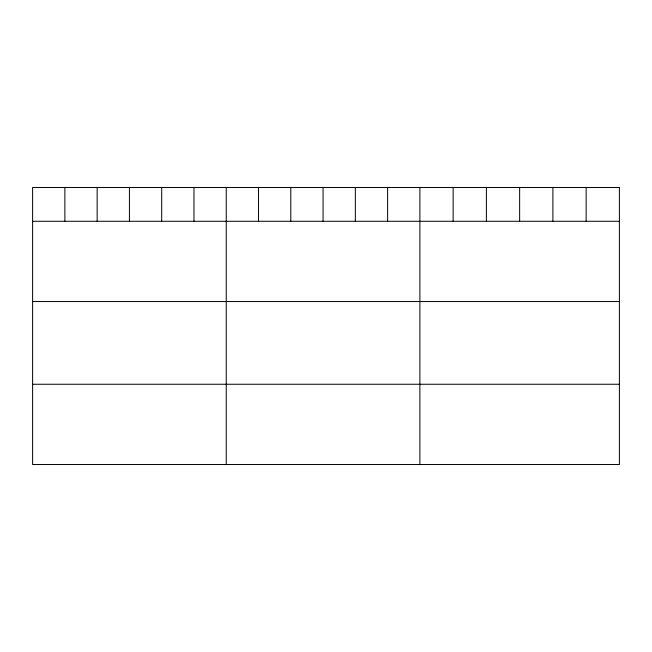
<?xml version="1.0" encoding="UTF-8"?>
<svg xmlns="http://www.w3.org/2000/svg" width="652" height="652" viewBox="0 0 652 652"><rect width="100%" height="100%" fill="white"/><g stroke="black" fill="none" stroke-linecap="round" stroke-linejoin="round"><path stroke-width="0.98" d="M32.6 221.272L619.4 221.272M32.6 301.55L619.4 301.55M32.6 384.256L619.4 384.256M586.148 187.474L586.148 221.272M552.896 187.474L552.896 221.272M519.644 187.474L519.644 221.272M486.392 187.474L486.392 221.272M453.14 187.474L453.14 221.272M419.888 187.474L419.888 464.526M387.614 187.474L387.614 221.272M355.34 187.474L355.34 221.272M323.066 187.474L323.066 221.272M290.792 187.474L290.792 221.272M258.518 187.474L258.518 221.272M226.244 187.474L226.244 464.526M193.97 187.474L193.97 221.272M161.696 187.474L161.696 221.272M129.422 187.474L129.422 221.272M97.148 187.474L97.148 221.272M64.874 187.474L64.874 221.272M619.4 187.474L32.6 187.474L32.6 464.526L619.4 464.526L619.4 187.474"/></g></svg>
